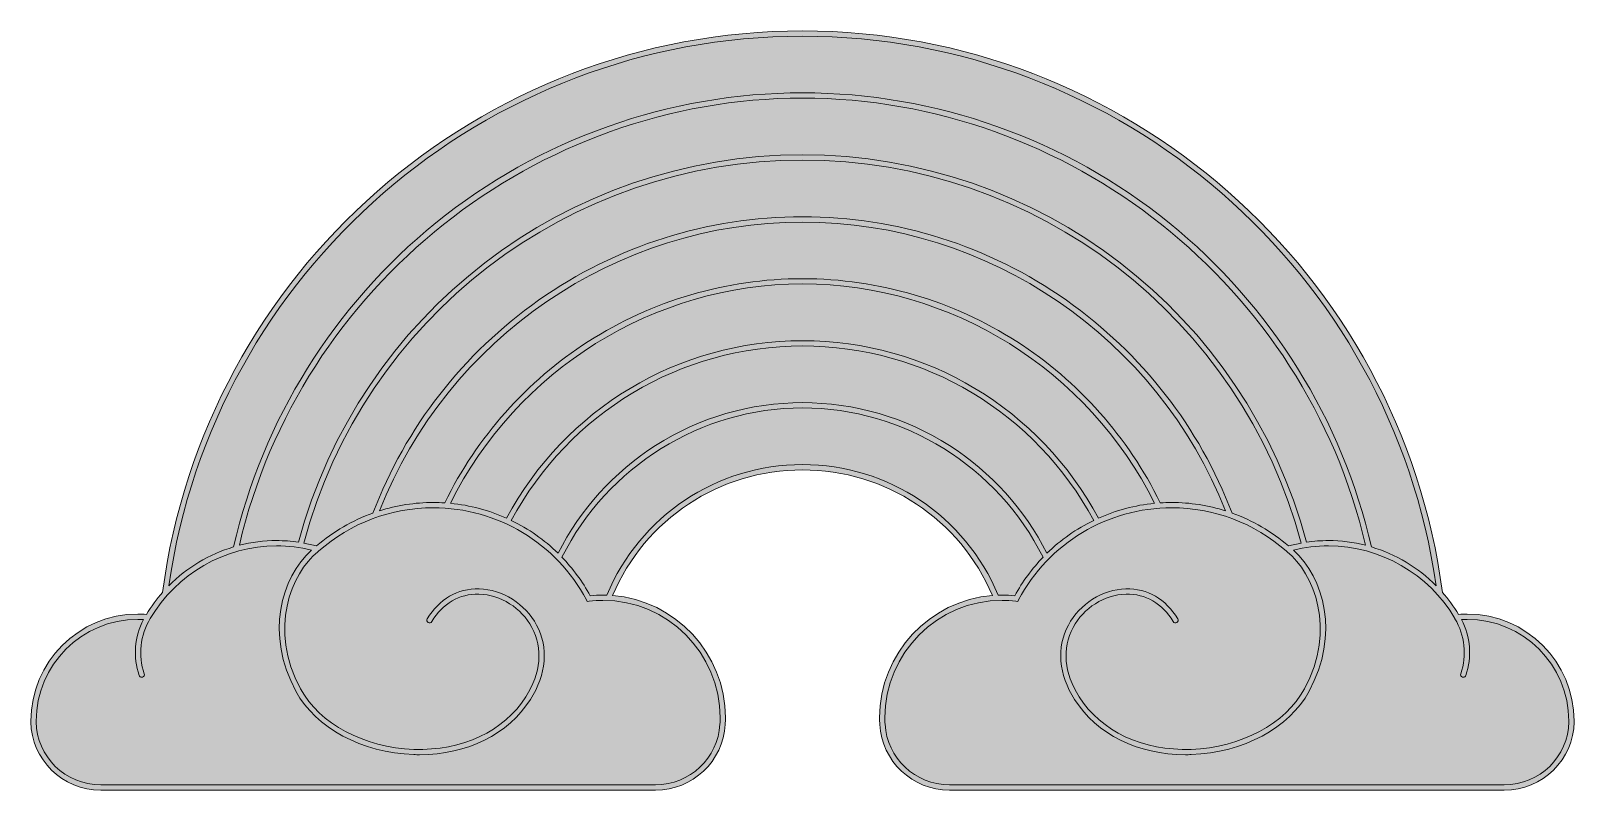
# Model space of a CAD drawing. Header units: inches. Extents: x -3.66 to 3.66, y -2.12 to 1.48.
import ezdxf

# ---------------------------------------------------------------- set-up
doc = ezdxf.new("R2010")
doc.units = ezdxf.units.IN
doc.header["$MEASUREMENT"] = 0
doc.layers.add('Design', color=7, linetype='Continuous', lineweight=0)

msp = doc.modelspace()

# ---------------------------------------------------------------- hatches: boundary and pattern name
at = {"layer": 'Design', "true_color": 0xf8e0c5, "transparency": 33554687}
h = msp.add_hatch(color=254, dxfattribs=at)
h.dxf.hatch_style = 2
edge = h.paths.add_edge_path()
edge.add_spline(control_points=[(3.1521, -1.2812), (3.1387, -1.2812), (3.1248, -1.2817), (3.1109, -1.2829), (3.0885, -1.2455), (3.0627, -1.2107), (3.0344, -1.1785), (2.8358, 0.3388), (1.5319, 1.4825), (0, 1.4825), (-1.5319, 1.4825), (-2.8358, 0.3388), (-3.0344, -1.1785), (-3.0627, -1.2107), (-3.0885, -1.2455), (-3.1109, -1.2829), (-3.1248, -1.2817), (-3.1387, -1.2812), (-3.1521, -1.2812), (-3.4316, -1.2812), (-3.6589, -1.5085), (-3.6589, -1.788), (-3.6589, -1.788), (-3.6589, -1.7916), (-3.6589, -1.7916), (-3.6576, -1.9702), (-3.5091, -2.1155), (-3.3279, -2.1155), (-3.3279, -2.1155), (-0.697, -2.1155), (-0.697, -2.1155), (-0.5212, -2.1155), (-0.376, -1.9788), (-0.3665, -1.8043), (-0.3659, -1.7936), (-0.3656, -1.7829), (-0.3656, -1.7721), (-0.3656, -1.4671), (-0.6019, -1.2165), (-0.901, -1.1932), (-0.746, -0.8311), (-0.3944, -0.598), (0, -0.598), (0.3944, -0.598), (0.746, -0.8311), (0.901, -1.1932), (0.6019, -1.2165), (0.3656, -1.4671), (0.3656, -1.7721), (0.3656, -1.7829), (0.3659, -1.7936), (0.3665, -1.8043), (0.376, -1.9788), (0.5212, -2.1155), (0.697, -2.1155), (0.697, -2.1155), (3.3279, -2.1155), (3.3279, -2.1155), (3.5091, -2.1155), (3.6577, -1.9702), (3.6589, -1.7916), (3.6589, -1.7916), (3.6589, -1.788), (3.6589, -1.788), (3.6589, -1.5085), (3.4316, -1.2812), (3.1521, -1.2812)], knot_values=[0, 0, 0, 0, 1, 1, 1, 2, 2, 2, 3, 3, 3, 4, 4, 4, 5, 5, 5, 6, 6, 6, 7, 7, 7, 8, 8, 8, 9, 9, 9, 10, 10, 10, 11, 11, 11, 12, 12, 12, 13, 13, 13, 14, 14, 14, 15, 15, 15, 16, 16, 16, 17, 17, 17, 18, 18, 18, 19, 19, 19, 20, 20, 20, 21, 21, 21, 22, 22, 22, 22], degree=3, periodic=0)
at = {"layer": 'Design', "true_color": 0x333333, "transparency": 33554687}
h = msp.add_hatch(color=250, dxfattribs=at)
h.dxf.hatch_style = 2
edge = h.paths.add_edge_path()
edge.add_spline(control_points=[(3.6339, -1.7915), (3.6328, -1.9564), (3.4955, -2.0905), (3.3279, -2.0905), (3.3279, -2.0905), (0.697, -2.0905), (0.697, -2.0905), (0.5345, -2.0905), (0.4003, -1.9642), (0.3914, -1.8029), (0.3909, -1.7927), (0.3906, -1.7824), (0.3906, -1.7721), (0.3906, -1.4656), (0.6399, -1.2162), (0.9464, -1.2162), (0.9678, -1.2162), (0.9894, -1.2175), (1.0123, -1.2203), (1.0123, -1.2203), (1.0208, -1.2213), (1.0208, -1.2213), (1.0208, -1.2213), (1.0248, -1.2137), (1.0248, -1.2137), (1.1681, -0.9446), (1.4463, -0.7774), (1.7507, -0.7774), (1.9502, -0.7774), (2.1427, -0.8499), (2.2927, -0.9816), (2.2927, -0.9816), (2.2978, -0.9861), (2.2978, -0.9861), (2.2978, -0.9861), (2.2981, -0.986), (2.2981, -0.986), (2.425, -1.0881), (2.5325, -1.353), (2.38, -1.6354), (2.2904, -1.8014), (2.0794, -1.914), (1.8426, -1.9223), (1.6141, -1.9304), (1.4157, -1.8371), (1.3116, -1.6731), (1.2403, -1.5606), (1.23, -1.4441), (1.2827, -1.3452), (1.3326, -1.2517), (1.4313, -1.1896), (1.5342, -1.1869), (1.6265, -1.1846), (1.7061, -1.2307), (1.758, -1.3169), (1.7615, -1.3228), (1.7692, -1.3247), (1.7751, -1.3212), (1.781, -1.3176), (1.783, -1.3099), (1.7794, -1.304), (1.7227, -1.2098), (1.6351, -1.1591), (1.5335, -1.1619), (1.4218, -1.1648), (1.3147, -1.2322), (1.2607, -1.3334), (1.2035, -1.4407), (1.2141, -1.566), (1.2905, -1.6864), (1.3951, -1.8513), (1.5899, -1.9477), (1.8154, -1.9477), (1.8247, -1.9477), (1.834, -1.9476), (1.8434, -1.9472), (2.089, -1.9386), (2.3082, -1.8209), (2.402, -1.6473), (2.5478, -1.3774), (2.4739, -1.1074), (2.3276, -0.9781), (2.3821, -0.9647), (2.4379, -0.9579), (2.4939, -0.9579), (2.7395, -0.9579), (2.9692, -1.0899), (3.0933, -1.3023), (3.0933, -1.3023), (3.0938, -1.3031), (3.0938, -1.3031), (3.141, -1.3819), (3.1512, -1.4771), (3.1215, -1.5642), (3.1193, -1.5707), (3.1227, -1.5778), (3.1293, -1.5801), (3.1306, -1.5805), (3.132, -1.5807), (3.1333, -1.5807), (3.1385, -1.5807), (3.1434, -1.5775), (3.1451, -1.5723), (3.1751, -1.4843), (3.1675, -1.3887), (3.1246, -1.3071), (3.1339, -1.3065), (3.1431, -1.3062), (3.1521, -1.3062), (3.4178, -1.3062), (3.6339, -1.5223), (3.6339, -1.788), (3.6339, -1.788), (3.6339, -1.7915), (3.6339, -1.7915)], knot_values=[0, 0, 0, 0, 1, 1, 1, 2, 2, 2, 3, 3, 3, 4, 4, 4, 5, 5, 5, 6, 6, 6, 7, 7, 7, 8, 8, 8, 9, 9, 9, 10, 10, 10, 11, 11, 11, 12, 12, 12, 13, 13, 13, 14, 14, 14, 15, 15, 15, 16, 16, 16, 17, 17, 17, 18, 18, 18, 19, 19, 19, 20, 20, 20, 21, 21, 21, 22, 22, 22, 23, 23, 23, 24, 24, 24, 25, 25, 25, 26, 26, 26, 27, 27, 27, 28, 28, 28, 29, 29, 29, 30, 30, 30, 31, 31, 31, 32, 32, 32, 33, 33, 33, 34, 34, 34, 35, 35, 35, 36, 36, 36, 37, 37, 37, 38, 38, 38, 38], degree=3, periodic=0)
edge = h.paths.add_edge_path()
edge.add_spline(control_points=[(0, -0.573), (-0.4075, -0.573), (-0.7705, -0.8156), (-0.9275, -1.1917), (-0.9338, -1.1915), (-0.9401, -1.1912), (-0.9464, -1.1912), (-0.9659, -1.1912), (-0.9861, -1.1923), (-1.0067, -1.1945), (-1.0436, -1.1269), (-1.0887, -1.0657), (-1.1405, -1.0119), (-0.9262, -0.5818), (-0.4796, -0.3043), (0, -0.3043), (0.4796, -0.3043), (0.9262, -0.5818), (1.1405, -1.0119), (1.0887, -1.0657), (1.0436, -1.1269), (1.0068, -1.1945), (0.986, -1.1923), (0.9661, -1.1912), (0.9464, -1.1912), (0.9401, -1.1912), (0.9338, -1.1915), (0.9275, -1.1917), (0.7705, -0.8156), (0.4075, -0.573), (0, -0.573)], knot_values=[0, 0, 0, 0, 1, 1, 1, 2, 2, 2, 3, 3, 3, 4, 4, 4, 5, 5, 5, 6, 6, 6, 7, 7, 7, 8, 8, 8, 9, 9, 9, 10, 10, 10, 10], degree=3, periodic=0)
edge = h.paths.add_edge_path()
edge.add_spline(control_points=[(-0.3906, -1.7721), (-0.3906, -1.7824), (-0.3909, -1.7927), (-0.3914, -1.8029), (-0.4003, -1.9642), (-0.5345, -2.0905), (-0.697, -2.0905), (-0.697, -2.0905), (-3.3279, -2.0905), (-3.3279, -2.0905), (-3.4955, -2.0905), (-3.6328, -1.9564), (-3.6339, -1.7915), (-3.6339, -1.7915), (-3.6339, -1.788), (-3.6339, -1.788), (-3.6339, -1.5223), (-3.4178, -1.3062), (-3.1521, -1.3062), (-3.1431, -1.3062), (-3.1339, -1.3065), (-3.1246, -1.3071), (-3.1675, -1.3887), (-3.1751, -1.4843), (-3.1451, -1.5723), (-3.1434, -1.5775), (-3.1385, -1.5807), (-3.1333, -1.5807), (-3.132, -1.5807), (-3.1306, -1.5805), (-3.1293, -1.5801), (-3.1227, -1.5778), (-3.1193, -1.5707), (-3.1215, -1.5642), (-3.1512, -1.4768), (-3.1405, -1.3818), (-3.0934, -1.3025), (-2.9678, -1.0908), (-2.7395, -0.9579), (-2.4939, -0.9579), (-2.4379, -0.9579), (-2.3821, -0.9647), (-2.3275, -0.9781), (-2.4739, -1.1074), (-2.5478, -1.3773), (-2.402, -1.6473), (-2.3082, -1.8209), (-2.089, -1.9386), (-1.8434, -1.9472), (-1.834, -1.9476), (-1.8247, -1.9477), (-1.8154, -1.9477), (-1.5899, -1.9477), (-1.3951, -1.8513), (-1.2905, -1.6864), (-1.2141, -1.566), (-1.2035, -1.4407), (-1.2607, -1.3334), (-1.3147, -1.2322), (-1.4218, -1.1648), (-1.5335, -1.1619), (-1.6351, -1.1593), (-1.7227, -1.2098), (-1.7794, -1.304), (-1.783, -1.3099), (-1.781, -1.3176), (-1.7751, -1.3212), (-1.7692, -1.3247), (-1.7615, -1.3228), (-1.758, -1.3169), (-1.7061, -1.2307), (-1.6267, -1.1845), (-1.5342, -1.1869), (-1.4313, -1.1896), (-1.3326, -1.2517), (-1.2827, -1.3452), (-1.23, -1.4441), (-1.2403, -1.5606), (-1.3116, -1.6731), (-1.4157, -1.8371), (-1.614, -1.9303), (-1.8426, -1.9223), (-2.0794, -1.9139), (-2.2904, -1.8014), (-2.38, -1.6354), (-2.5325, -1.353), (-2.425, -1.088), (-2.2981, -0.986), (-2.2981, -0.986), (-2.2978, -0.9861), (-2.2978, -0.9861), (-2.2978, -0.9861), (-2.2927, -0.9816), (-2.2927, -0.9816), (-2.1427, -0.8499), (-1.9502, -0.7774), (-1.7507, -0.7774), (-1.4463, -0.7774), (-1.1681, -0.9446), (-1.0248, -1.2137), (-1.0248, -1.2137), (-1.0208, -1.2213), (-1.0208, -1.2213), (-1.0208, -1.2213), (-1.0123, -1.2203), (-1.0123, -1.2203), (-0.9894, -1.2175), (-0.9678, -1.2162), (-0.9464, -1.2162), (-0.6399, -1.2162), (-0.3906, -1.4656), (-0.3906, -1.7721)], knot_values=[0, 0, 0, 0, 1, 1, 1, 2, 2, 2, 3, 3, 3, 4, 4, 4, 5, 5, 5, 6, 6, 6, 7, 7, 7, 8, 8, 8, 9, 9, 9, 10, 10, 10, 11, 11, 11, 12, 12, 12, 13, 13, 13, 14, 14, 14, 15, 15, 15, 16, 16, 16, 17, 17, 17, 18, 18, 18, 19, 19, 19, 20, 20, 20, 21, 21, 21, 22, 22, 22, 23, 23, 23, 24, 24, 24, 25, 25, 25, 26, 26, 26, 27, 27, 27, 28, 28, 28, 29, 29, 29, 30, 30, 30, 31, 31, 31, 32, 32, 32, 33, 33, 33, 34, 34, 34, 35, 35, 35, 36, 36, 36, 37, 37, 37, 37], degree=3, periodic=0)
edge = h.paths.add_edge_path()
edge.add_spline(control_points=[(2.3897, -0.9406), (2.1012, 0.1409), (1.1202, 0.8952), (0, 0.8952), (-1.1202, 0.8952), (-2.1012, 0.1409), (-2.3897, -0.9406), (-2.4242, -0.9355), (-2.459, -0.9329), (-2.4939, -0.9329), (-2.554, -0.9329), (-2.6132, -0.9407), (-2.6703, -0.9553), (-2.3837, 0.2738), (-1.264, 1.1639), (0, 1.1639), (1.2641, 1.1639), (2.3837, 0.2738), (2.6702, -0.9553), (2.6132, -0.9407), (2.554, -0.9329), (2.4939, -0.9329), (2.459, -0.9329), (2.4242, -0.9355), (2.3897, -0.9406)], knot_values=[0, 0, 0, 0, 1, 1, 1, 2, 2, 2, 3, 3, 3, 4, 4, 4, 5, 5, 5, 6, 6, 6, 7, 7, 7, 8, 8, 8, 8], degree=3, periodic=0)
edge = h.paths.add_edge_path()
edge.add_spline(control_points=[(1.6961, -0.7542), (1.5439, -0.4421), (1.309, -0.1779), (1.016, 0.0102), (0.7127, 0.205), (0.3613, 0.3079), (0, 0.3079), (-0.3613, 0.3079), (-0.7127, 0.205), (-1.016, 0.0102), (-1.309, -0.1779), (-1.5439, -0.4421), (-1.6961, -0.7542), (-1.7142, -0.753), (-1.7324, -0.7524), (-1.7507, -0.7524), (-1.838, -0.7524), (-1.924, -0.766), (-2.0059, -0.7919), (-1.6836, 0.0277), (-0.8809, 0.5766), (0, 0.5766), (0.8809, 0.5766), (1.6836, 0.0277), (2.0059, -0.7919), (1.924, -0.766), (1.838, -0.7524), (1.7507, -0.7524), (1.7324, -0.7524), (1.7142, -0.753), (1.6961, -0.7542)], knot_values=[0, 0, 0, 0, 1, 1, 1, 2, 2, 2, 3, 3, 3, 4, 4, 4, 5, 5, 5, 6, 6, 6, 7, 7, 7, 8, 8, 8, 9, 9, 9, 10, 10, 10, 10], degree=3, periodic=0)
edge = h.paths.add_edge_path()
edge.add_spline(control_points=[(1.4034, -0.8268), (1.1246, -0.3077), (0.5881, 0.0143), (0, 0.0143), (-0.5881, 0.0143), (-1.1246, -0.3077), (-1.4034, -0.8268), (-1.4866, -0.7894), (-1.5762, -0.7653), (-1.6692, -0.7564), (-1.3568, -0.1245), (-0.7038, 0.283), (0, 0.283), (0.7038, 0.283), (1.3568, -0.1245), (1.6692, -0.7564), (1.5762, -0.7653), (1.4866, -0.7894), (1.4034, -0.8268)], knot_values=[0, 0, 0, 0, 1, 1, 1, 2, 2, 2, 3, 3, 3, 4, 4, 4, 5, 5, 5, 6, 6, 6, 6], degree=3, periodic=0)
edge = h.paths.add_edge_path()
edge.add_spline(control_points=[(1.1591, -0.9932), (1.0535, -0.7848), (0.894, -0.6083), (0.6963, -0.4823), (0.4882, -0.3495), (0.2474, -0.2793), (0, -0.2793), (-0.2474, -0.2793), (-0.4882, -0.3495), (-0.6963, -0.4823), (-0.894, -0.6083), (-1.0535, -0.7848), (-1.1591, -0.9932), (-1.2243, -0.9295), (-1.2992, -0.877), (-1.3807, -0.8374), (-1.1061, -0.3272), (-0.5784, -0.0107), (0, -0.0107), (0.5784, -0.0107), (1.1061, -0.3272), (1.3807, -0.8374), (1.2992, -0.877), (1.2243, -0.9295), (1.1591, -0.9932)], knot_values=[0, 0, 0, 0, 1, 1, 1, 2, 2, 2, 3, 3, 3, 4, 4, 4, 5, 5, 5, 6, 6, 6, 7, 7, 7, 8, 8, 8, 8], degree=3, periodic=0)
edge = h.paths.add_edge_path()
edge.add_spline(control_points=[(2.3041, -0.9584), (2.2247, -0.8898), (2.1339, -0.8373), (2.0368, -0.8024), (1.8812, -0.3951), (1.6098, -0.0466), (1.2514, 0.2056), (0.8833, 0.4647), (0.4506, 0.6016), (0, 0.6016), (-0.4506, 0.6016), (-0.8833, 0.4647), (-1.2514, 0.2056), (-1.6098, -0.0466), (-1.8812, -0.3951), (-2.0368, -0.8024), (-2.1339, -0.8373), (-2.2247, -0.8898), (-2.3041, -0.9584), (-2.3242, -0.9529), (-2.3445, -0.9484), (-2.3649, -0.9446), (-2.0785, 0.1246), (-1.108, 0.8702), (0, 0.8702), (1.108, 0.8702), (2.0785, 0.1246), (2.3649, -0.9446), (2.3445, -0.9484), (2.3242, -0.9529), (2.3041, -0.9584)], knot_values=[0, 0, 0, 0, 1, 1, 1, 2, 2, 2, 3, 3, 3, 4, 4, 4, 5, 5, 5, 6, 6, 6, 7, 7, 7, 8, 8, 8, 9, 9, 9, 10, 10, 10, 10], degree=3, periodic=0)
edge = h.paths.add_edge_path()
edge.add_spline(control_points=[(0, 1.4575), (1.5075, 1.4575), (2.7923, 0.3407), (3.0046, -1.1467), (2.9193, -1.0607), (2.8135, -0.9976), (2.6978, -0.963), (2.5611, -0.363), (2.2209, 0.1821), (1.7391, 0.5724), (1.2486, 0.97), (0.631, 1.1889), (0, 1.1889), (-0.631, 1.1889), (-1.2486, 0.97), (-1.7391, 0.5724), (-2.2209, 0.1821), (-2.5611, -0.363), (-2.6978, -0.963), (-2.8135, -0.9976), (-2.9193, -1.0607), (-3.0046, -1.1467), (-2.7923, 0.3407), (-1.5075, 1.4575), (0, 1.4575)], knot_values=[0, 0, 0, 0, 1, 1, 1, 2, 2, 2, 3, 3, 3, 4, 4, 4, 5, 5, 5, 6, 6, 6, 7, 7, 7, 8, 8, 8, 8], degree=3, periodic=0)
edge = h.paths.add_edge_path()
edge.add_spline(control_points=[(3.1521, -1.2812), (3.1387, -1.2812), (3.1248, -1.2817), (3.1109, -1.2829), (3.0885, -1.2455), (3.0627, -1.2107), (3.0344, -1.1785), (2.8358, 0.3388), (1.5319, 1.4825), (0, 1.4825), (-1.5319, 1.4825), (-2.8358, 0.3388), (-3.0344, -1.1785), (-3.0627, -1.2107), (-3.0885, -1.2455), (-3.1109, -1.2829), (-3.1248, -1.2817), (-3.1387, -1.2812), (-3.1521, -1.2812), (-3.4316, -1.2812), (-3.6589, -1.5085), (-3.6589, -1.788), (-3.6589, -1.788), (-3.6589, -1.7916), (-3.6589, -1.7916), (-3.6576, -1.9702), (-3.5091, -2.1155), (-3.3279, -2.1155), (-3.3279, -2.1155), (-0.697, -2.1155), (-0.697, -2.1155), (-0.5212, -2.1155), (-0.376, -1.9788), (-0.3665, -1.8043), (-0.3659, -1.7936), (-0.3656, -1.7829), (-0.3656, -1.7721), (-0.3656, -1.4671), (-0.6019, -1.2165), (-0.901, -1.1932), (-0.746, -0.8311), (-0.3944, -0.598), (0, -0.598), (0.3944, -0.598), (0.746, -0.8311), (0.901, -1.1932), (0.6019, -1.2165), (0.3656, -1.4671), (0.3656, -1.7721), (0.3656, -1.7829), (0.3659, -1.7936), (0.3665, -1.8043), (0.376, -1.9788), (0.5212, -2.1155), (0.697, -2.1155), (0.697, -2.1155), (3.3279, -2.1155), (3.3279, -2.1155), (3.5091, -2.1155), (3.6577, -1.9702), (3.6589, -1.7916), (3.6589, -1.7916), (3.6589, -1.788), (3.6589, -1.788), (3.6589, -1.5085), (3.4316, -1.2812), (3.1521, -1.2812)], knot_values=[0, 0, 0, 0, 1, 1, 1, 2, 2, 2, 3, 3, 3, 4, 4, 4, 5, 5, 5, 6, 6, 6, 7, 7, 7, 8, 8, 8, 9, 9, 9, 10, 10, 10, 11, 11, 11, 12, 12, 12, 13, 13, 13, 14, 14, 14, 15, 15, 15, 16, 16, 16, 17, 17, 17, 18, 18, 18, 19, 19, 19, 20, 20, 20, 21, 21, 21, 22, 22, 22, 22], degree=3, periodic=0)

# ---------------------------------------------------------------- linework, layer by layer
at = {"layer": 'Design'}
for points, knots in [([(3.1521, -1.2812), (3.1387, -1.2812), (3.1248, -1.2817), (3.1109, -1.2829), (3.0885, -1.2455), (3.0627, -1.2107), (3.0344, -1.1785), (2.8358, 0.3388), (1.5319, 1.4825), (0, 1.4825), (-1.5319, 1.4825), (-2.8358, 0.3388), (-3.0344, -1.1785), (-3.0627, -1.2107), (-3.0885, -1.2455), (-3.1109, -1.2829), (-3.1248, -1.2817), (-3.1387, -1.2812), (-3.1521, -1.2812), (-3.4316, -1.2812), (-3.6589, -1.5085), (-3.6589, -1.788), (-3.6589, -1.788), (-3.6589, -1.7916), (-3.6589, -1.7916), (-3.6576, -1.9702), (-3.5091, -2.1155), (-3.3279, -2.1155), (-3.3279, -2.1155), (-0.697, -2.1155), (-0.697, -2.1155), (-0.5212, -2.1155), (-0.376, -1.9788), (-0.3665, -1.8043), (-0.3659, -1.7936), (-0.3656, -1.7829), (-0.3656, -1.7721), (-0.3656, -1.4671), (-0.6019, -1.2165), (-0.901, -1.1932), (-0.746, -0.8311), (-0.3944, -0.598), (0, -0.598), (0.3944, -0.598), (0.746, -0.8311), (0.901, -1.1932), (0.6019, -1.2165), (0.3656, -1.4671), (0.3656, -1.7721), (0.3656, -1.7829), (0.3659, -1.7936), (0.3665, -1.8043), (0.376, -1.9788), (0.5212, -2.1155), (0.697, -2.1155), (0.697, -2.1155), (3.3279, -2.1155), (3.3279, -2.1155), (3.5091, -2.1155), (3.6577, -1.9702), (3.6589, -1.7916), (3.6589, -1.7916), (3.6589, -1.788), (3.6589, -1.788), (3.6589, -1.5085), (3.4316, -1.2812), (3.1521, -1.2812)], [0, 0, 0, 0, 1, 1, 1, 2, 2, 2, 3, 3, 3, 4, 4, 4, 5, 5, 5, 6, 6, 6, 7, 7, 7, 8, 8, 8, 9, 9, 9, 10, 10, 10, 11, 11, 11, 12, 12, 12, 13, 13, 13, 14, 14, 14, 15, 15, 15, 16, 16, 16, 17, 17, 17, 18, 18, 18, 19, 19, 19, 20, 20, 20, 21, 21, 21, 22, 22, 22, 22]), ([(3.1521, -1.2812), (3.1387, -1.2812), (3.1248, -1.2817), (3.1109, -1.2829), (3.0885, -1.2455), (3.0627, -1.2107), (3.0344, -1.1785), (2.8358, 0.3388), (1.5319, 1.4825), (0, 1.4825), (-1.5319, 1.4825), (-2.8358, 0.3388), (-3.0344, -1.1785), (-3.0627, -1.2107), (-3.0885, -1.2455), (-3.1109, -1.2829), (-3.1248, -1.2817), (-3.1387, -1.2812), (-3.1521, -1.2812), (-3.4316, -1.2812), (-3.6589, -1.5085), (-3.6589, -1.788), (-3.6589, -1.788), (-3.6589, -1.7916), (-3.6589, -1.7916), (-3.6576, -1.9702), (-3.5091, -2.1155), (-3.3279, -2.1155), (-3.3279, -2.1155), (-0.697, -2.1155), (-0.697, -2.1155), (-0.5212, -2.1155), (-0.376, -1.9788), (-0.3665, -1.8043), (-0.3659, -1.7936), (-0.3656, -1.7829), (-0.3656, -1.7721), (-0.3656, -1.4671), (-0.6019, -1.2165), (-0.901, -1.1932), (-0.746, -0.8311), (-0.3944, -0.598), (0, -0.598), (0.3944, -0.598), (0.746, -0.8311), (0.901, -1.1932), (0.6019, -1.2165), (0.3656, -1.4671), (0.3656, -1.7721), (0.3656, -1.7829), (0.3659, -1.7936), (0.3665, -1.8043), (0.376, -1.9788), (0.5212, -2.1155), (0.697, -2.1155), (0.697, -2.1155), (3.3279, -2.1155), (3.3279, -2.1155), (3.5091, -2.1155), (3.6577, -1.9702), (3.6589, -1.7916), (3.6589, -1.7916), (3.6589, -1.788), (3.6589, -1.788), (3.6589, -1.5085), (3.4316, -1.2812), (3.1521, -1.2812)], [0, 0, 0, 0, 1, 1, 1, 2, 2, 2, 3, 3, 3, 4, 4, 4, 5, 5, 5, 6, 6, 6, 7, 7, 7, 8, 8, 8, 9, 9, 9, 10, 10, 10, 11, 11, 11, 12, 12, 12, 13, 13, 13, 14, 14, 14, 15, 15, 15, 16, 16, 16, 17, 17, 17, 18, 18, 18, 19, 19, 19, 20, 20, 20, 21, 21, 21, 22, 22, 22, 22]), ([(0, 1.4575), (1.5075, 1.4575), (2.7923, 0.3407), (3.0046, -1.1467), (2.9193, -1.0607), (2.8135, -0.9976), (2.6978, -0.963), (2.5611, -0.363), (2.2209, 0.1821), (1.7391, 0.5724), (1.2486, 0.97), (0.631, 1.1889), (0, 1.1889), (-0.631, 1.1889), (-1.2486, 0.97), (-1.7391, 0.5724), (-2.2209, 0.1821), (-2.5611, -0.363), (-2.6978, -0.963), (-2.8135, -0.9976), (-2.9193, -1.0607), (-3.0046, -1.1467), (-2.7923, 0.3407), (-1.5075, 1.4575), (0, 1.4575)], [0, 0, 0, 0, 1, 1, 1, 2, 2, 2, 3, 3, 3, 4, 4, 4, 5, 5, 5, 6, 6, 6, 7, 7, 7, 8, 8, 8, 8]), ([(2.3897, -0.9406), (2.1012, 0.1409), (1.1202, 0.8952), (0, 0.8952), (-1.1202, 0.8952), (-2.1012, 0.1409), (-2.3897, -0.9406), (-2.4242, -0.9355), (-2.459, -0.9329), (-2.4939, -0.9329), (-2.554, -0.9329), (-2.6132, -0.9407), (-2.6703, -0.9553), (-2.3837, 0.2738), (-1.264, 1.1639), (0, 1.1639), (1.2641, 1.1639), (2.3837, 0.2738), (2.6702, -0.9553), (2.6132, -0.9407), (2.554, -0.9329), (2.4939, -0.9329), (2.459, -0.9329), (2.4242, -0.9355), (2.3897, -0.9406)], [0, 0, 0, 0, 1, 1, 1, 2, 2, 2, 3, 3, 3, 4, 4, 4, 5, 5, 5, 6, 6, 6, 7, 7, 7, 8, 8, 8, 8]), ([(2.3041, -0.9584), (2.2247, -0.8898), (2.1339, -0.8373), (2.0368, -0.8024), (1.8812, -0.3951), (1.6098, -0.0466), (1.2514, 0.2056), (0.8833, 0.4647), (0.4506, 0.6016), (0, 0.6016), (-0.4506, 0.6016), (-0.8833, 0.4647), (-1.2514, 0.2056), (-1.6098, -0.0466), (-1.8812, -0.3951), (-2.0368, -0.8024), (-2.1339, -0.8373), (-2.2247, -0.8898), (-2.3041, -0.9584), (-2.3242, -0.9529), (-2.3445, -0.9484), (-2.3649, -0.9446), (-2.0785, 0.1246), (-1.108, 0.8702), (0, 0.8702), (1.108, 0.8702), (2.0785, 0.1246), (2.3649, -0.9446), (2.3445, -0.9484), (2.3242, -0.9529), (2.3041, -0.9584)], [0, 0, 0, 0, 1, 1, 1, 2, 2, 2, 3, 3, 3, 4, 4, 4, 5, 5, 5, 6, 6, 6, 7, 7, 7, 8, 8, 8, 9, 9, 9, 10, 10, 10, 10]), ([(1.6961, -0.7542), (1.5439, -0.4421), (1.309, -0.1779), (1.016, 0.0102), (0.7127, 0.205), (0.3613, 0.3079), (0, 0.3079), (-0.3613, 0.3079), (-0.7127, 0.205), (-1.016, 0.0102), (-1.309, -0.1779), (-1.5439, -0.4421), (-1.6961, -0.7542), (-1.7142, -0.753), (-1.7324, -0.7524), (-1.7507, -0.7524), (-1.838, -0.7524), (-1.924, -0.766), (-2.0059, -0.7919), (-1.6836, 0.0277), (-0.8809, 0.5766), (0, 0.5766), (0.8809, 0.5766), (1.6836, 0.0277), (2.0059, -0.7919), (1.924, -0.766), (1.838, -0.7524), (1.7507, -0.7524), (1.7324, -0.7524), (1.7142, -0.753), (1.6961, -0.7542)], [0, 0, 0, 0, 1, 1, 1, 2, 2, 2, 3, 3, 3, 4, 4, 4, 5, 5, 5, 6, 6, 6, 7, 7, 7, 8, 8, 8, 9, 9, 9, 10, 10, 10, 10]), ([(1.4034, -0.8268), (1.1246, -0.3077), (0.5881, 0.0143), (0, 0.0143), (-0.5881, 0.0143), (-1.1246, -0.3077), (-1.4034, -0.8268), (-1.4866, -0.7894), (-1.5762, -0.7653), (-1.6692, -0.7564), (-1.3568, -0.1245), (-0.7038, 0.283), (0, 0.283), (0.7038, 0.283), (1.3568, -0.1245), (1.6692, -0.7564), (1.5762, -0.7653), (1.4866, -0.7894), (1.4034, -0.8268)], [0, 0, 0, 0, 1, 1, 1, 2, 2, 2, 3, 3, 3, 4, 4, 4, 5, 5, 5, 6, 6, 6, 6]), ([(1.1591, -0.9932), (1.0535, -0.7848), (0.894, -0.6083), (0.6963, -0.4823), (0.4882, -0.3495), (0.2474, -0.2793), (0, -0.2793), (-0.2474, -0.2793), (-0.4882, -0.3495), (-0.6963, -0.4823), (-0.894, -0.6083), (-1.0535, -0.7848), (-1.1591, -0.9932), (-1.2243, -0.9295), (-1.2992, -0.877), (-1.3807, -0.8374), (-1.1061, -0.3272), (-0.5784, -0.0107), (0, -0.0107), (0.5784, -0.0107), (1.1061, -0.3272), (1.3807, -0.8374), (1.2992, -0.877), (1.2243, -0.9295), (1.1591, -0.9932)], [0, 0, 0, 0, 1, 1, 1, 2, 2, 2, 3, 3, 3, 4, 4, 4, 5, 5, 5, 6, 6, 6, 7, 7, 7, 8, 8, 8, 8]), ([(0, -0.573), (-0.4075, -0.573), (-0.7705, -0.8156), (-0.9275, -1.1917), (-0.9338, -1.1915), (-0.9401, -1.1912), (-0.9464, -1.1912), (-0.9659, -1.1912), (-0.9861, -1.1923), (-1.0067, -1.1945), (-1.0436, -1.1269), (-1.0887, -1.0657), (-1.1405, -1.0119), (-0.9262, -0.5818), (-0.4796, -0.3043), (0, -0.3043), (0.4796, -0.3043), (0.9262, -0.5818), (1.1405, -1.0119), (1.0887, -1.0657), (1.0436, -1.1269), (1.0068, -1.1945), (0.986, -1.1923), (0.9661, -1.1912), (0.9464, -1.1912), (0.9401, -1.1912), (0.9338, -1.1915), (0.9275, -1.1917), (0.7705, -0.8156), (0.4075, -0.573), (0, -0.573)], [0, 0, 0, 0, 1, 1, 1, 2, 2, 2, 3, 3, 3, 4, 4, 4, 5, 5, 5, 6, 6, 6, 7, 7, 7, 8, 8, 8, 9, 9, 9, 10, 10, 10, 10]), ([(-0.3906, -1.7721), (-0.3906, -1.7824), (-0.3909, -1.7927), (-0.3914, -1.8029), (-0.4003, -1.9642), (-0.5345, -2.0905), (-0.697, -2.0905), (-0.697, -2.0905), (-3.3279, -2.0905), (-3.3279, -2.0905), (-3.4955, -2.0905), (-3.6328, -1.9564), (-3.6339, -1.7915), (-3.6339, -1.7915), (-3.6339, -1.788), (-3.6339, -1.788), (-3.6339, -1.5223), (-3.4178, -1.3062), (-3.1521, -1.3062), (-3.1431, -1.3062), (-3.1339, -1.3065), (-3.1246, -1.3071), (-3.1675, -1.3887), (-3.1751, -1.4843), (-3.1451, -1.5723), (-3.1434, -1.5775), (-3.1385, -1.5807), (-3.1333, -1.5807), (-3.132, -1.5807), (-3.1306, -1.5805), (-3.1293, -1.5801), (-3.1227, -1.5778), (-3.1193, -1.5707), (-3.1215, -1.5642), (-3.1512, -1.4768), (-3.1405, -1.3818), (-3.0934, -1.3025), (-2.9678, -1.0908), (-2.7395, -0.9579), (-2.4939, -0.9579), (-2.4379, -0.9579), (-2.3821, -0.9647), (-2.3275, -0.9781), (-2.4739, -1.1074), (-2.5478, -1.3773), (-2.402, -1.6473), (-2.3082, -1.8209), (-2.089, -1.9386), (-1.8434, -1.9472), (-1.834, -1.9476), (-1.8247, -1.9477), (-1.8154, -1.9477), (-1.5899, -1.9477), (-1.3951, -1.8513), (-1.2905, -1.6864), (-1.2141, -1.566), (-1.2035, -1.4407), (-1.2607, -1.3334), (-1.3147, -1.2322), (-1.4218, -1.1648), (-1.5335, -1.1619), (-1.6351, -1.1593), (-1.7227, -1.2098), (-1.7794, -1.304), (-1.783, -1.3099), (-1.781, -1.3176), (-1.7751, -1.3212), (-1.7692, -1.3247), (-1.7615, -1.3228), (-1.758, -1.3169), (-1.7061, -1.2307), (-1.6267, -1.1845), (-1.5342, -1.1869), (-1.4313, -1.1896), (-1.3326, -1.2517), (-1.2827, -1.3452), (-1.23, -1.4441), (-1.2403, -1.5606), (-1.3116, -1.6731), (-1.4157, -1.8371), (-1.614, -1.9303), (-1.8426, -1.9223), (-2.0794, -1.9139), (-2.2904, -1.8014), (-2.38, -1.6354), (-2.5325, -1.353), (-2.425, -1.088), (-2.2981, -0.986), (-2.2981, -0.986), (-2.2978, -0.9861), (-2.2978, -0.9861), (-2.2978, -0.9861), (-2.2927, -0.9816), (-2.2927, -0.9816), (-2.1427, -0.8499), (-1.9502, -0.7774), (-1.7507, -0.7774), (-1.4463, -0.7774), (-1.1681, -0.9446), (-1.0248, -1.2137), (-1.0248, -1.2137), (-1.0208, -1.2213), (-1.0208, -1.2213), (-1.0208, -1.2213), (-1.0123, -1.2203), (-1.0123, -1.2203), (-0.9894, -1.2175), (-0.9678, -1.2162), (-0.9464, -1.2162), (-0.6399, -1.2162), (-0.3906, -1.4656), (-0.3906, -1.7721)], [0, 0, 0, 0, 1, 1, 1, 2, 2, 2, 3, 3, 3, 4, 4, 4, 5, 5, 5, 6, 6, 6, 7, 7, 7, 8, 8, 8, 9, 9, 9, 10, 10, 10, 11, 11, 11, 12, 12, 12, 13, 13, 13, 14, 14, 14, 15, 15, 15, 16, 16, 16, 17, 17, 17, 18, 18, 18, 19, 19, 19, 20, 20, 20, 21, 21, 21, 22, 22, 22, 23, 23, 23, 24, 24, 24, 25, 25, 25, 26, 26, 26, 27, 27, 27, 28, 28, 28, 29, 29, 29, 30, 30, 30, 31, 31, 31, 32, 32, 32, 33, 33, 33, 34, 34, 34, 35, 35, 35, 36, 36, 36, 37, 37, 37, 37]), ([(3.6339, -1.7915), (3.6328, -1.9564), (3.4955, -2.0905), (3.3279, -2.0905), (3.3279, -2.0905), (0.697, -2.0905), (0.697, -2.0905), (0.5345, -2.0905), (0.4003, -1.9642), (0.3914, -1.8029), (0.3909, -1.7927), (0.3906, -1.7824), (0.3906, -1.7721), (0.3906, -1.4656), (0.6399, -1.2162), (0.9464, -1.2162), (0.9678, -1.2162), (0.9894, -1.2175), (1.0123, -1.2203), (1.0123, -1.2203), (1.0208, -1.2213), (1.0208, -1.2213), (1.0208, -1.2213), (1.0248, -1.2137), (1.0248, -1.2137), (1.1681, -0.9446), (1.4463, -0.7774), (1.7507, -0.7774), (1.9502, -0.7774), (2.1427, -0.8499), (2.2927, -0.9816), (2.2927, -0.9816), (2.2978, -0.9861), (2.2978, -0.9861), (2.2978, -0.9861), (2.2981, -0.986), (2.2981, -0.986), (2.425, -1.0881), (2.5325, -1.353), (2.38, -1.6354), (2.2904, -1.8014), (2.0794, -1.914), (1.8426, -1.9223), (1.6141, -1.9304), (1.4157, -1.8371), (1.3116, -1.6731), (1.2403, -1.5606), (1.23, -1.4441), (1.2827, -1.3452), (1.3326, -1.2517), (1.4313, -1.1896), (1.5342, -1.1869), (1.6265, -1.1846), (1.7061, -1.2307), (1.758, -1.3169), (1.7615, -1.3228), (1.7692, -1.3247), (1.7751, -1.3212), (1.781, -1.3176), (1.783, -1.3099), (1.7794, -1.304), (1.7227, -1.2098), (1.6351, -1.1591), (1.5335, -1.1619), (1.4218, -1.1648), (1.3147, -1.2322), (1.2607, -1.3334), (1.2035, -1.4407), (1.2141, -1.566), (1.2905, -1.6864), (1.3951, -1.8513), (1.5899, -1.9477), (1.8154, -1.9477), (1.8247, -1.9477), (1.834, -1.9476), (1.8434, -1.9472), (2.089, -1.9386), (2.3082, -1.8209), (2.402, -1.6473), (2.5478, -1.3774), (2.4739, -1.1074), (2.3276, -0.9781), (2.3821, -0.9647), (2.4379, -0.9579), (2.4939, -0.9579), (2.7395, -0.9579), (2.9692, -1.0899), (3.0933, -1.3023), (3.0933, -1.3023), (3.0938, -1.3031), (3.0938, -1.3031), (3.141, -1.3819), (3.1512, -1.4771), (3.1215, -1.5642), (3.1193, -1.5707), (3.1227, -1.5778), (3.1293, -1.5801), (3.1306, -1.5805), (3.132, -1.5807), (3.1333, -1.5807), (3.1385, -1.5807), (3.1434, -1.5775), (3.1451, -1.5723), (3.1751, -1.4843), (3.1675, -1.3887), (3.1246, -1.3071), (3.1339, -1.3065), (3.1431, -1.3062), (3.1521, -1.3062), (3.4178, -1.3062), (3.6339, -1.5223), (3.6339, -1.788), (3.6339, -1.788), (3.6339, -1.7915), (3.6339, -1.7915)], [0, 0, 0, 0, 1, 1, 1, 2, 2, 2, 3, 3, 3, 4, 4, 4, 5, 5, 5, 6, 6, 6, 7, 7, 7, 8, 8, 8, 9, 9, 9, 10, 10, 10, 11, 11, 11, 12, 12, 12, 13, 13, 13, 14, 14, 14, 15, 15, 15, 16, 16, 16, 17, 17, 17, 18, 18, 18, 19, 19, 19, 20, 20, 20, 21, 21, 21, 22, 22, 22, 23, 23, 23, 24, 24, 24, 25, 25, 25, 26, 26, 26, 27, 27, 27, 28, 28, 28, 29, 29, 29, 30, 30, 30, 31, 31, 31, 32, 32, 32, 33, 33, 33, 34, 34, 34, 35, 35, 35, 36, 36, 36, 37, 37, 37, 38, 38, 38, 38])]:
    msp.add_open_spline(points, degree=3, knots=knots, dxfattribs=at)

doc.saveas('drawing.dxf')
